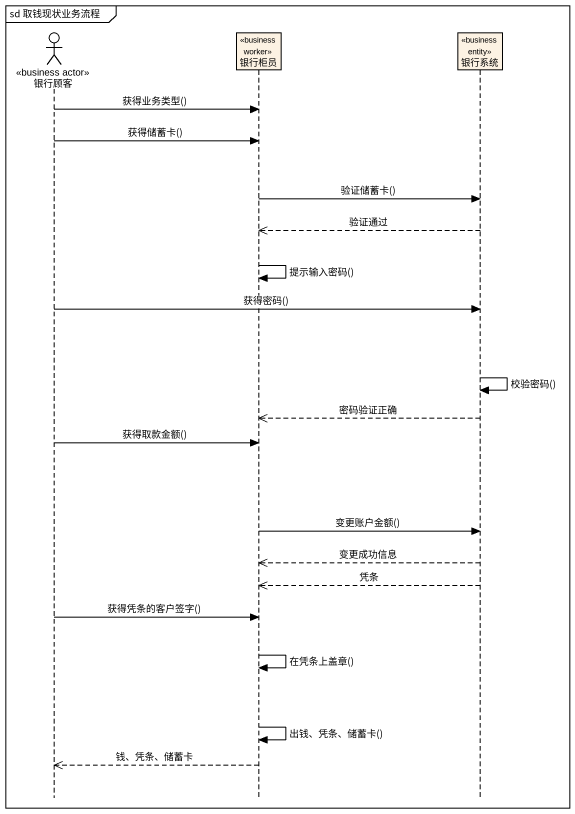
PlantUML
@startuml
mainframe sd 取钱现状业务流程
hide footbox
actor 银行顾客 <<business actor>>
participant 银行柜员 <<business worker>>
participant 银行系统 <<business entity>>

银行顾客 -> 银行柜员 : 获得业务类型()
银行顾客 -> 银行柜员 : 获得储蓄卡()
银行柜员 -> 银行系统 : 验证储蓄卡()
银行系统 -->> 银行柜员 : 验证通过
银行柜员 -> 银行柜员 : 提示输入密码()
银行顾客 -> 银行系统 : 获得密码()
银行系统 -> 银行系统 : 校验密码()
银行系统 -->> 银行柜员 : 密码验证正确
银行顾客 -> 银行柜员 : 获得取款金额()
银行柜员 -> 银行系统 : 变更账户金额()
银行系统 -->> 银行柜员 : 变更成功信息
银行系统 -->> 银行柜员 : 凭条
银行顾客 -> 银行柜员 : 获得凭条的客户签字()
银行柜员 -> 银行柜员 : 在凭条上盖章()
银行柜员 -> 银行柜员 : 出钱、凭条、储蓄卡()
银行柜员 -->> 银行顾客 : 钱、凭条、储蓄卡
@enduml
